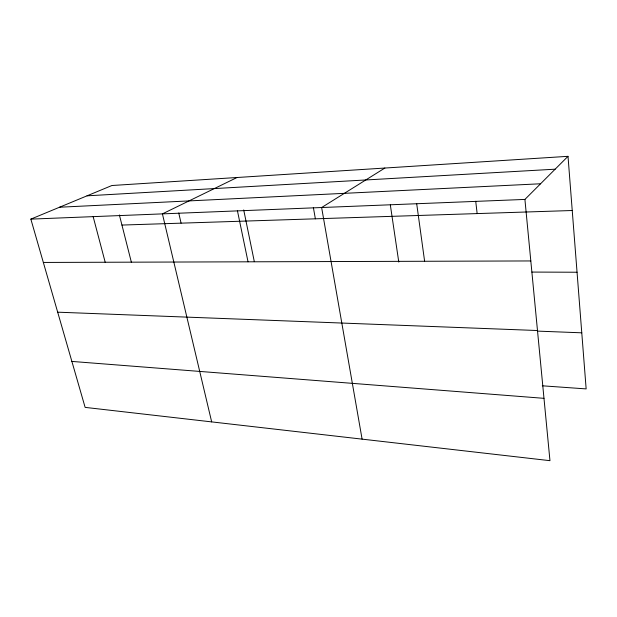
<?xml version="1.0" encoding="UTF-8"?>
<svg xmlns="http://www.w3.org/2000/svg" width="617" height="617" viewBox="0 0 617 617"><rect width="100%" height="100%" fill="white"/><g stroke="black" fill="none" stroke-linecap="round" stroke-linejoin="round"><path stroke-width="0.93" d="M524.913 199.422L549.963 460.675L85.131 407.382L30.85 219.12L524.913 199.422L568.01 156.325L586.15 388.903L542.312 385.802M384.869 168.04L321.634 207.528L362.094 439.142M237.067 177.495L162.418 213.875L211.67 421.889M30.85 219.12L111.916 185.509L568.01 156.325M87.02 195.828L555.146 169.189M59.525 207.227L540.561 183.773M121.95 225.066L572.237 210.513M43.337 262.441L530.813 260.945M531.893 272.074L577.049 272.236M57.682 312.179L537.484 330.527M537.554 331.113L581.777 332.818M71.873 361.423L543.986 398.335M93.152 216.636L105.191 262.248M119.382 214.947L131.382 262.279M178.745 213.019L181.082 223.153M237.46 210.883L248.034 261.809M243.715 209.934L254.32 261.654M313.382 207.597L315.372 218.819M390.337 204.975L398.79 262.078M416.699 203.733L424.619 261.269M475.73 201.296L477.149 213.59"/></g></svg>
